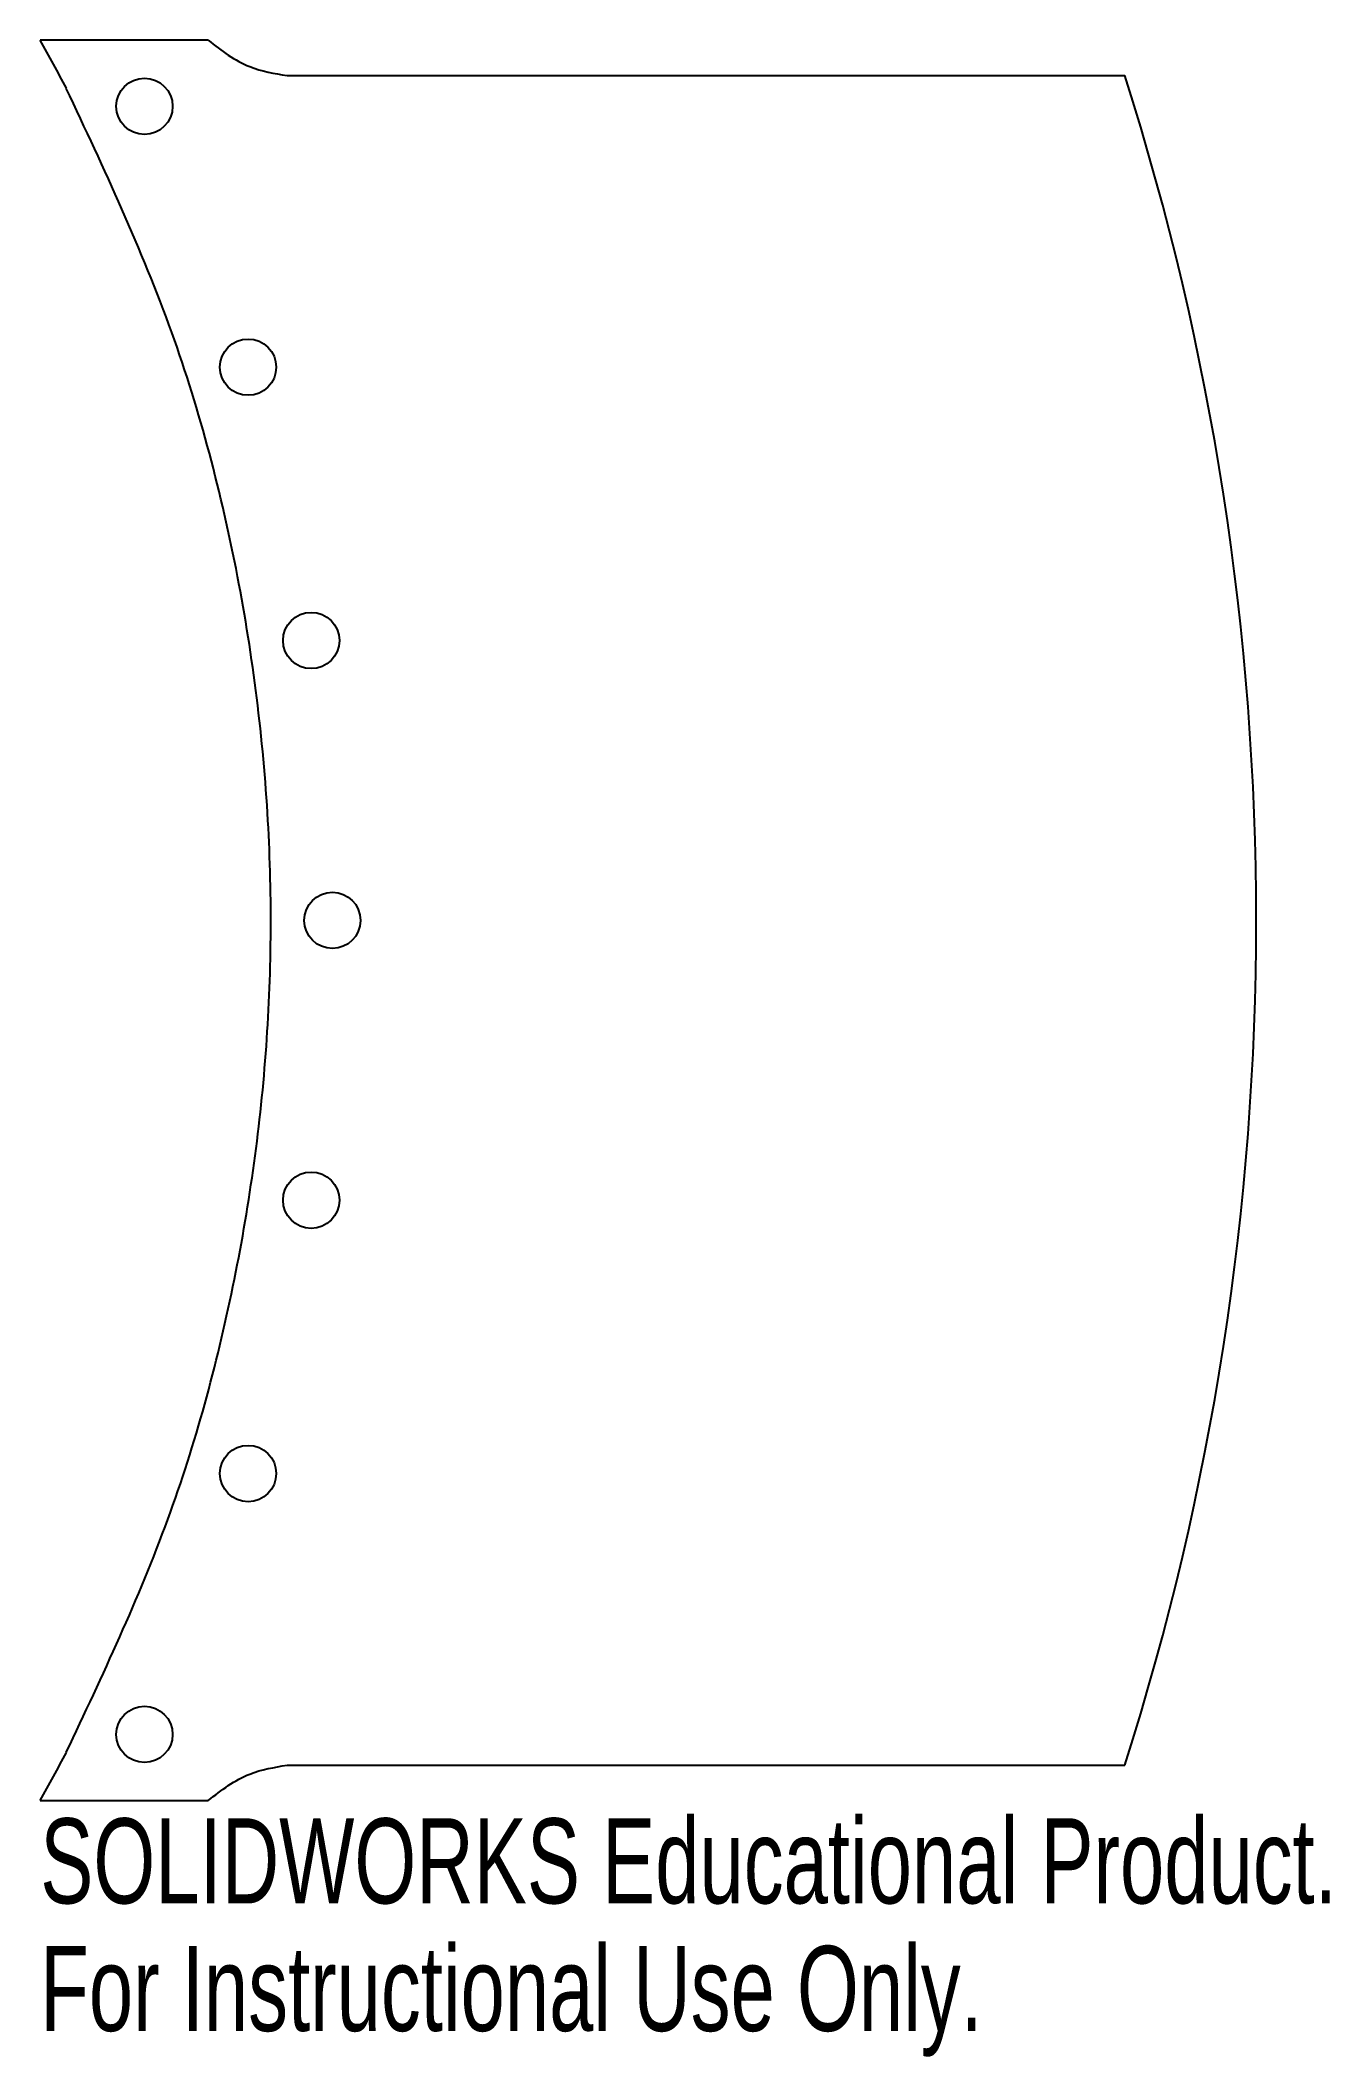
# Model space of a CAD drawing. Header units: millimetres. Extents: x 89 to 162, y -65 to 50.
import ezdxf

# ---------------------------------------------------------------- set-up
doc = ezdxf.new("R2010")
doc.units = ezdxf.units.MM
doc.styles.add('SLDTEXTSTYLE0', font='TXT', dxfattribs={"width": 0.7})

msp = doc.modelspace()

# ---------------------------------------------------------------- linework, layer by layer
at = {"color": 7, "linetype": 'Continuous'}
for p, q in [((98.45, 50), (88.9, 50)), ((102.93, 48), (150.53, 48)), ((102.93, -48), (150.53, -48)), ((88.9, -50), (98.45, -50))]:
    msp.add_line(p, q, dxfattribs=at)
for centre in [(94.82, 46.25), (100.71, 31.43), (104.3, 15.9), (105.5, 0), (104.3, -15.9), (100.71, -31.43), (94.82, -46.25)]:
    msp.add_circle(centre, 1.6, dxfattribs=at)
for radius, start, end in [(102, 27.6105, 29.3535), (158, 342.3142, 17.6858), (102, 330.6465, 332.3895)]:
    msp.add_arc((0, 0), radius, start, end, dxfattribs=at)
for points, knots in [([(98.45, 50), (99.2, 49.42), (100.54, 48.39), (102.2, 48.12), (102.93, 48)], [0, 0, 0, 0, 0.560457, 1, 1, 1, 1]), ([(90.38, -47.27), (92.44, -42.91), (96.46, -34.4), (100.1, -20.97), (102.01, -7.63), (102.13, 5.94), (100.39, 19.72), (96.71, 33.8), (92.53, 42.71), (90.38, 47.27)], [0, 0, 0, 0, 0.14699, 0.286916, 0.422998, 0.557758, 0.700024, 0.846229, 1, 1, 1, 1]), ([(98.45, -50), (99.2, -49.42), (100.54, -48.39), (102.2, -48.12), (102.93, -48)], [0, 0, 0, 0, 0.560457, 1, 1, 1, 1])]:
    msp.add_open_spline(points, degree=3, knots=knots, dxfattribs=at)

# ---------------------------------------------------------------- texts
at = {"color": 7, "linetype": 'Continuous', "char_height": 4.8336, "attachment_point": 1, "style": 'SLDTEXTSTYLE0'}
for s, insert in [('SOLIDWORKS Educational Product.', (88.9, -51.02)), ('For Instructional Use Only.', (88.9, -58.27))]:
    msp.add_mtext(s, dxfattribs=dict(at, insert=insert))

doc.saveas('drawing.dxf')
